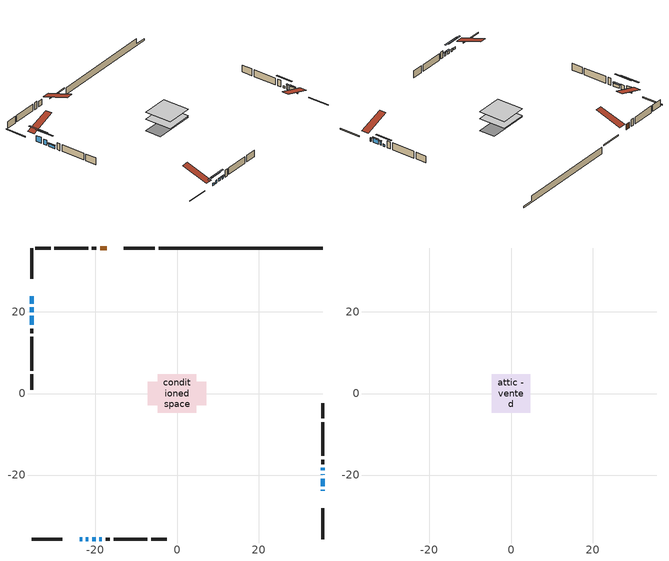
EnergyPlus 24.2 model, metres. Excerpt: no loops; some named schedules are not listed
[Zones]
conditioned space
 floor adiabatic (AdiabaticFloorConstruction): -4.72,-4.72 -4.72,4.72 4.72,4.72 4.72,-4.72 z1.22
 floor foundation (Slab1 construction): -7.22,-2.83 -7.22,2.83 7.22,2.83 7.22,-2.83 z-1.19
 wall outside (RimJoist1 construction): -5.46,35.7 -13.01,35.7 / -35.7,-35.7 -28.16,-35.7 / -35.7,35.7 -35.7,28.16 / 35.7,-35.7 35.7,-28.16 z1.22:1.52
 wall outside (AdiabaticWallConstruction 1): -17.29,35.7 -18.88,35.7 z1.22:3.25
 wall outside (AdiabaticWallConstruction): 35.7,-23.88 35.7,-23.67 z1.22:2.44; -23.88,-35.7 -23.26,-35.7 / 35.7,-18.85 35.7,-18.24 z1.22:1.98; -22.34,-35.7 -21.72,-35.7 z1.22:2.24; -35.7,23.87 -35.7,22.04 z1.22:3.33; -35.7,21.12 -35.7,19.97 z1.22:3; 35.7,-22.74 35.7,-20.91 z1.22:2.85; 35.7,-19.98 35.7,-19.78 z1.22:2.75; -20.8,-35.7 -19.98,-35.7 / -19.06,-35.7 -18.44,-35.7 z1.22:2.19; -35.7,19.05 -35.7,16.81 z1.22:2.29
 wall outside (Wall1 construction): -19.81,35.7 -20.88,35.7 / -17.52,-35.7 -16.45,-35.7 / -35.7,15.88 -35.7,14.81 / 35.7,-17.31 35.7,-16.24 z1.22:3.66
 wall outside (Wall2 construction): -21.81,35.7 -30.09,35.7 / -15.52,-35.7 -7.24,-35.7 / -35.7,13.88 -35.7,5.6 / 35.7,-15.31 35.7,-7.03 z1.22:3.66
 wall outside (Wall3 construction): -31.02,35.7 -34.77,35.7 / -6.31,-35.7 -2.56,-35.7 / -35.7,4.67 -35.7,0.92 / 35.7,-6.1 35.7,-2.35 z1.22:3.66
 wall foundation (FoundationWall1 construction): -4.53,35.7,-1.19 -4.53,35.7,1.22 31.68,35.7,1.22 31.68,35.7,-0.63 35.7,35.7,-0.63 35.7,35.7,-1.19
 window (WindowConstruction 5): 35.7,-23.87 35.7,-23.67 z1.22:2.44
 window (WindowConstruction 7): -23.87,-35.7 -23.26,-35.7 z1.22:1.98
 window (WindowConstruction 8): -22.34,-35.7 -21.73,-35.7 z1.22:2.23
 window (WindowConstruction 9): -35.7,23.87 -35.7,22.05 z1.22:3.33
 window (WindowConstruction 10): -35.7,21.12 -35.7,19.97 z1.22:3
 window (WindowConstruction): 35.7,-22.74 35.7,-20.91 z1.22:2.84
 window (WindowConstruction 1): 35.7,-19.98 35.7,-19.78 z1.22:2.74
 window (WindowConstruction 2): -20.8,-35.7 -19.98,-35.7 z1.22:2.19
 window (WindowConstruction 3): -19.05,-35.7 -18.44,-35.7 z1.22:2.19
 window (WindowConstruction 4): -35.7,19.04 -35.7,16.81 z1.22:2.29
 window (WindowConstruction 6): 35.7,-18.85 35.7,-18.24 z1.22:1.98
 door (Door): -17.29,35.7 -18.88,35.7 z1.22:3.25
 ceiling adiabatic (AdiabaticFloorConstruction): 4.72,-4.72 4.72,4.72 -4.72,4.72 -4.72,-4.72 z1.22
attic - vented
 floor to conditioned space (Floor1 construction Reversed): -4.72,-4.72 -4.72,4.72 4.72,4.72 4.72,-4.72 z3.66
 roof outside (Roof1 construction): -16.36,35.7,3.66 -16.36,26.5,6.72 -13.93,26.5,6.72 -13.93,35.7,3.66; -24.8,-35.7,3.66 -24.8,-26.5,6.72 -27.23,-26.5,6.72 -27.23,-35.7,3.66; -35.7,24.8,3.66 -26.5,24.8,6.72 -26.5,27.23,6.72 -35.7,27.23,3.66; 35.7,-24.8,3.66 26.5,-24.8,6.72 26.5,-27.23,6.72 35.7,-27.23,3.66
shading: -20.63,-35.7 -26.51,-35.7 -26.51,-36.11 -20.63,-36.11 z4.62; -19.09,-35.7 -24.98,-35.7 -24.98,-36.11 -19.09,-36.11 z4.87; -35.7,19.41 -35.7,26.51 -36.11,26.51 -36.11,19.41 z5.97; -35.7,17.33 -35.7,23.76 -36.11,23.76 -36.11,17.33 z5.64; 35.7,-20.71 35.7,-22.94 36.11,-22.94 36.11,-20.71 z3.05; 35.7,-19.58 35.7,-20.18 36.11,-20.18 36.11,-19.58 z2.95; -19.78,-35.7 -21,-35.7 -21,-36.11 -19.78,-36.11 z2.39; -18.24,-35.7 -19.26,-35.7 -19.26,-36.11 -18.24,-36.11 z2.39; -35.7,16.61 -35.7,19.25 -36.11,19.25 -36.11,16.61 z2.49; 35.7,-15.6 35.7,-21.49 36.11,-21.49 36.11,-15.6 z4.62
[Building]
Building 1: Terrain=Suburbs
[Site:Location]
Erieau AUT_ON: Latitude {deg}=42.25; Longitude {deg}=-81.9; Time Zone {hr}=-5; Elevation {m}=178; Keep Site Location Information=Yes
[Site:GroundTemperature:Shallow]
5.2292, 3.30147, 3.1471, 4.0619, 7.73432, 11.3896, 14.5586, 16.5661, 16.7366, 15.1039, 12.0157, 8.47254
[Site:WaterMainsTemperature]
Calculation Method=Schedule; Temperature Schedule=mains temperature schedule
[Material] Roughness=Rough; Thermal Absorptance=0.9
Name | Thickness {m} | Conductivity {W/m-K} | Density {kg/m3} | Specific Heat {J/kg-K} | Solar Absorptance | Visible Absorptance
asphalt or fiberglass shingles | 0.00635 | 0.162714 | 1121.4 | 1465.45 | 0.4 | 0.4
ceiling loosefill ins | 0.0846667 | 0.0480833 | 16.02 | 1046.75 | 0.7 | 0.7
ceiling stud and cavity | 0.1397 | 0.100047 | 65.682 | 1177.47 | 0.7 | 0.7
concrete 4.0 in. | 0.1016 | 1.803125 | 2242.8 | 837.4 | 0.7 | 0.7
concrete 8.0 in. | 0.2032 | 1.803125 | 2242.8 | 837.4 | 0.7 | 0.7
door material | 0.04445 | 0.053851 | 512.64 | 1214.23 | 0.7 | 0.7
exterior vertical ins | 0.0298143 | 0.029427 | 32.04 | 1214.23 | 0.7 | 0.7
floor covering | 0.0127 | 0.0433444 | 54.468 | 1339.84 | 0.6 | 0.6
floor rigid ins; wall rigid ins | 0.512978 | 0.029427 | 32.04 | 1214.23 | 0.7 | 0.7
floor stud and cavity | 0.1397 | 1.75129 | 37.0049 | 1207.88 | 0.7 | 0.7
furniture material conditioned space 1 | 0.1524 | 0.115458 | 640.8 | 1214.23 | 0.6 | 0.6
gypsum board | 0.0127 | 0.160291 | 801 | 837.4 | 0.6 | 0.6
gypsum board 1 | 0.0127 | 0.160291 | 801 | 837.4 | 0.7 | 0.7
osb sheathing 0.5 in. | 0.0127 | 0.115458 | 512.64 | 1214.23 | 0.7 | 0.7
osb sheathing 0.75 in. | 0.01905 | 0.115458 | 512.64 | 1214.23 | 0.7 | 0.7
osb sheathing 2.0 in. | 0.0508 | 0.115458 | 512.64 | 1214.23 | 0.7 | 0.7
rim joist rigid ins | 0.051816 | 0.029427 | 32.04 | 1214.23 | 0.7 | 0.7
rim joist stud and cavity | 0.0508 | 0.308293 | 125.044 | 1163.47 | 0.6 | 0.6
slab rigid ins | 0.00259235 | 0.029427 | 32.04 | 1214.23 | 0.7 | 0.7
wall stud and cavity | 0.1397 | 0.120028 | 139.0536 | 1170.24 | 0.7 | 0.7
wall stud and cavity 1 | 0.1397 | 0.0820459 | 139.0536 | 1170.24 | 0.7 | 0.7
wall stud and cavity 2 | 0.1397 | 0.0764279 | 139.0536 | 1170.24 | 0.7 | 0.7
wall stud and cavity 3 | 0.0889 | 0.380278 | 52.3479 | 1209.89 | 0.7 | 0.7
wall stud and cavity 4 | 0.0889 | 0.391764 | 83.0341 | 1211.67 | 0.7 | 0.7
wood siding | 0.0254 | 0.102417 | 544.68 | 1172.36 | 0.4 | 0.4
wood siding 1; wood siding 2; wood siding 3 | 0.0254 | 0.102417 | 544.68 | 1172.36 | 0.7 | 0.7
[WindowMaterial:SimpleGlazingSystem]
Name | U-Factor {W/m2-K} | Solar Heat Gain Coefficient
WindowMaterial | 2.92587 | 0.66
WindowMaterial 1 | 3.14959 | 0.45
WindowMaterial 2 | 2.95483 | 0.63
WindowMaterial 3 | 2.97584 | 0.61
WindowMaterial 4 | 2.93155 | 0.66
WindowMaterial 5 | 3.026374 | 0.54
WindowMaterial 6 | 2.98776 | 0.6
WindowMaterial 7 | 2.97414 | 0.61
WindowMaterial 8 | 2.972433 | 0.6
WindowMaterial 9 | 2.90827 | 0.68
[Construction]
AdiabaticFloorConstruction: floor stud and cavity, floor rigid ins, osb sheathing 0.75 in., floor covering
AdiabaticWallConstruction: wood siding 2, wall rigid ins, wall stud and cavity 3, gypsum board
AdiabaticWallConstruction 1: wood siding 3, wall rigid ins, wall stud and cavity 3, gypsum board
Door: door material
Floor1 construction Reversed: gypsum board, ceiling stud and cavity, ceiling loosefill ins
FoundationWall1 construction: concrete 8.0 in., gypsum board 1
furniture construction conditioned space 1: furniture material conditioned space 1
PartitionWallConstruction: gypsum board, wall stud and cavity 4, gypsum board
RimJoist1 construction: wood siding 1, rim joist rigid ins, osb sheathing 2.0 in., rim joist stud and cavity
Roof1 construction: asphalt or fiberglass shingles
Slab1 construction: slab rigid ins, concrete 4.0 in.
Wall1 construction: wood siding, osb sheathing 0.5 in., wall stud and cavity, gypsum board
Wall2 construction: wood siding, osb sheathing 0.5 in., wall stud and cavity 1, gypsum board
Wall3 construction: wood siding, osb sheathing 0.5 in., wall stud and cavity 2, gypsum board
WindowConstruction: WindowMaterial
WindowConstruction 1: WindowMaterial 1
WindowConstruction 10: WindowMaterial 9
WindowConstruction 2: WindowMaterial 2
WindowConstruction 3: WindowMaterial 3
WindowConstruction 4: WindowMaterial 4
WindowConstruction 5: WindowMaterial 5
WindowConstruction 6; WindowConstruction 7: WindowMaterial 6
WindowConstruction 8: WindowMaterial 7
WindowConstruction 9: WindowMaterial 8
[Zone] Multiplier=1; Part of Total Floor Area=Yes
Name | Volume {m3}
attic - vented | 44.3939
conditioned space | 433.5
[Space]
Name | Zone | Volume {m3}
attic - vented 1 | attic - vented | 44.3939
conditioned space 1 | conditioned space | 433.5
[ZoneInfiltration:EffectiveLeakageArea]
infil attic - vented 1: Zone or Space=attic - vented 1; Schedule=Always On Discrete; Effective Air Leakage Area {cm2}=4281.12; Stack Coefficient=0.000213217; Wind Coefficient=9.86576e-06
[ZoneMixing]
whole house fan mix: Zone or Space=attic - vented; Schedule=Always On Continuous; Design Flow Rate Calculation Method=Flow/Zone; Design Flow Rate {m3/s}=0; Source Zone or Space=conditioned space
[SurfaceProperty:ExposedFoundationPerimeter]
Slab1: Exposed Perimeter Calculation Method=TotalExposedPerimeter; Total Exposed Perimeter {m}=40.233
[InternalMass] Zone or ZoneList=conditioned space; Space or SpaceList=conditioned space 1
Name | Construction | Surface Area {m2}
furniture mass conditioned space 1 | furniture construction conditioned space 1 | 68.44
partition wall mass | PartitionWallConstruction | 171.1
[Lights]
interior lighting: Zone or ZoneList or Space or SpaceList=conditioned space 1; Schedule=interior lighting schedule; Design Level Calculation Method=LightingLevel; Lighting Level {W}=343.2; Return Air Fraction=0; Fraction Radiant=0.6; Fraction Visible=0.2; Fraction Replaceable=1
[People]
occupants: Zone or ZoneList or Space or SpaceList=conditioned space 1; Number of People Schedule=occupants schedule; Number of People Calculation Method=People; Number of People=3; Fraction Radiant=0.314171; Sensible Heat Fraction=0.56303; Activity Level Schedule=occupants activity schedule; Carbon Dioxide Generation Rate {m3/s-W}=0; Enable ASHRAE 55 Comfort Warnings=No; Mean Radiant Temperature Calculation Type=EnclosureAveraged
[ElectricEquipment] Zone or ZoneList or Space or SpaceList=conditioned space 1; Design Level Calculation Method=EquipmentLevel
Name | Schedule | Design Level {W} | Fraction Latent | Fraction Radiant | Fraction Lost
clothes dryer | clothes dryer schedule | 140.772 | 0.015 | 0.081 | 0.85
clothes washer | clothes washer schedule | 32.1985 | 0.03 | 0.162 | 0.7
cooking range | cooking range schedule | 215.147 | 0.08 | 0.432 | 0.2
dishwasher | dishwasher schedule | 66.8632 | 0.3 | 0.18 | 0.4
fridge | fridge schedule | 72.9452 | 0 | 0.6 | 0
mech vent house fan | mech vent house fan schedule | 0 | 0 | 0 | 1
mech vent house fan cfis | mech vent house fan cfis schedule | 0 | 0 | 0 | 0
misc plug loads | misc plug loads schedule | 494.7 | 0.045 | 0.513 | 0.1
whole house fan | Always On Discrete | 0 | 0 | 0 | 1
[OtherEquipment] Zone or ZoneList or Space or SpaceList=conditioned space 1; Design Level Calculation Method=EquipmentLevel
Name | Fuel Type | Schedule | Design Level {W} | Fraction Latent | Fraction Radiant | Fraction Lost
clothes dryer 1 | Electricity | clothes dryer schedule | 0 | 0.015 | 0.081 | 0.85
cooking range 1 | Electricity | cooking range schedule | 0 | 0.08 | 0.432 | 0.2
general water use latent | None | general water use schedule | 62.594 | 1 | 0 | 0
general water use sensible | None | general water use schedule | -61.6891 | 0 | 0.6 | 0
mech vent house fan latent load | None | Always On Discrete | 0 | 1 | 0 | 0
mech vent house fan sensible load | None | Always On Discrete | 0 | 0 | 0 | 0
water heater energy adjustment1 | NaturalGas | Always On Discrete | 0.01 | 0 | 0 | 1
[ZoneInfiltration:DesignFlowRate] Zone or ZoneList or Space or SpaceList=conditioned space 1; Schedule=Always On Discrete; Design Flow Rate Calculation Method=Flow/Zone; Design Flow Rate {m3/s}=0
infil flow; natural vent flow; whole house fan flow
[Foundation:Kiva]
Foundation Kiva 1: Initial Indoor Air Temperature {C}=18; Wall Height Above Grade {m}=1.21999; Wall Depth Below Slab {m}=0.2032; Custom Block Material Name 1=exterior vertical ins; Custom Block Depth 1 {m}=2.40999; Custom Block X Position 1 {m}=0.2159; Custom Block Z Position 1 {m}=0
[Foundation:Kiva:Settings]
Soil Conductivity {W/m-K}=0.849921; Soil Density {kg/m3}=1842.3; Soil Specific Heat {J/kg-K}=418.7; Ground Solar Absorptivity=0.9; Ground Thermal Absorptivity=0.9; Ground Surface Roughness {m}=0.03; Far-Field Width {m}=40; Deep-Ground Boundary Condition=ZeroFlux; Deep-Ground Depth {m}=40; Minimum Cell Dimension {m}=0.2; Maximum Cell Growth Coefficient=3; Simulation Timestep=Timestep
[Exterior:Lights]
exterior lighting: Schedule=exterior lighting schedule; Design Level {W}=75.6
[Schedule:Constant]
Name | Hourly Value
Always On Continuous; mech vent house fan schedule; mech vent house fan cfis schedule; Always On Discrete | 1
occupants activity schedule | 117.228
fridge schedule | 0
[Schedule:Day:Interval]
interior lighting schedule day: No, 01:00, 0.108182, 04:00, 0.0901515, 05:00, 0.0991667, 06:00, 0.162273, 07:00, 0.270455, 08:00, 0.342576, 10:00, 0.369621, 11:00, 0.351591, 12:00, 0.333561, 13:00, 0.324545, 14:00, 0.31553, 15:00, 0.333561, 16:00, 0.369621, 17:00, 0.450758, 18:00, 0.585985, 19:00, 0.775303, 20:00, 0.955606, 21:00, 0.991667, 22:00, 0.712197, 23:00, 0.360606, 24:00, 0.162273
interior lighting schedule default day: No, 24:00, 0
[Schedule:Week:Daily]
interior lighting schedule Week Rule - Jan1-Jan27: interior lighting schedule day, interior lighting schedule day, interior lighting schedule day, interior lighting schedule day, interior lighting schedule day, interior lighting schedule day, interior lighting schedule day, interior lighting schedule default day, interior lighting schedule default day, interior lighting schedule default day, interior lighting schedule default day, interior lighting schedule default day
interior lighting schedule Week Rule - Jan28-Feb3: interior lighting schedule day, interior lighting schedule day, interior lighting schedule day, interior lighting schedule day, interior lighting schedule day 1, interior lighting schedule day 1, interior lighting schedule day 1, interior lighting schedule default day, interior lighting schedule default day, interior lighting schedule default day, interior lighting schedule default day, interior lighting schedule default day
interior lighting schedule Week Rule - Feb4-Feb24: interior lighting schedule day 1, interior lighting schedule day 1, interior lighting schedule day 1, interior lighting schedule day 1, interior lighting schedule day 1, interior lighting schedule day 1, interior lighting schedule day 1, interior lighting schedule default day, interior lighting schedule default day, interior lighting schedule default day, interior lighting schedule default day, interior lighting schedule default day
interior lighting schedule Week Rule - Feb25-Mar3: interior lighting schedule day 1, interior lighting schedule day 1, interior lighting schedule day 1, interior lighting schedule day 1, interior lighting schedule day 2, interior lighting schedule day 2, interior lighting schedule day 2, interior lighting schedule default day, interior lighting schedule default day, interior lighting schedule default day, interior lighting schedule default day, interior lighting schedule default day
interior lighting schedule Week Rule - Mar4-Mar31: interior lighting schedule day 2, interior lighting schedule day 2, interior lighting schedule day 2, interior lighting schedule day 2, interior lighting schedule day 2, interior lighting schedule day 2, interior lighting schedule day 2, interior lighting schedule default day, interior lighting schedule default day, interior lighting schedule default day, interior lighting schedule default day, interior lighting schedule default day
interior lighting schedule Week Rule - Apr1-Apr28: interior lighting schedule day 3, interior lighting schedule day 3, interior lighting schedule day 3, interior lighting schedule day 3, interior lighting schedule day 3, interior lighting schedule day 3, interior lighting schedule day 3, interior lighting schedule default day, interior lighting schedule default day, interior lighting schedule default day, interior lighting schedule default day, interior lighting schedule default day
interior lighting schedule Week Rule - Apr29-May5: interior lighting schedule day 3, interior lighting schedule day 3, interior lighting schedule day 4, interior lighting schedule day 4, interior lighting schedule day 4, interior lighting schedule day 4, interior lighting schedule day 4, interior lighting schedule default day, interior lighting schedule default day, interior lighting schedule default day, interior lighting schedule default day, interior lighting schedule default day
interior lighting schedule Week Rule - May6-May26: interior lighting schedule day 4, interior lighting schedule day 4, interior lighting schedule day 4, interior lighting schedule day 4, interior lighting schedule day 4, interior lighting schedule day 4, interior lighting schedule day 4, interior lighting schedule default day, interior lighting schedule default day, interior lighting schedule default day, interior lighting schedule default day, interior lighting schedule default day
interior lighting schedule Week Rule - May27-Jun2: interior lighting schedule day 4, interior lighting schedule day 4, interior lighting schedule day 4, interior lighting schedule day 4, interior lighting schedule day 4, interior lighting schedule day 5, interior lighting schedule day 5, interior lighting schedule default day, interior lighting schedule default day, interior lighting schedule default day, interior lighting schedule default day, interior lighting schedule default day
interior lighting schedule Week Rule - Jun3-Jun30: interior lighting schedule day 5, interior lighting schedule day 5, interior lighting schedule day 5, interior lighting schedule day 5, interior lighting schedule day 5, interior lighting schedule day 5, interior lighting schedule day 5, interior lighting schedule default day, interior lighting schedule default day, interior lighting schedule default day, interior lighting schedule default day, interior lighting schedule default day
interior lighting schedule Week Rule - Jul1-Jul28: interior lighting schedule day 6, interior lighting schedule day 6, interior lighting schedule day 6, interior lighting schedule day 6, interior lighting schedule day 6, interior lighting schedule day 6, interior lighting schedule day 6, interior lighting schedule default day, interior lighting schedule default day, interior lighting schedule default day, interior lighting schedule default day, interior lighting schedule default day
interior lighting schedule Week Rule - Jul29-Aug4: interior lighting schedule day 6, interior lighting schedule day 6, interior lighting schedule day 6, interior lighting schedule day 7, interior lighting schedule day 7, interior lighting schedule day 7, interior lighting schedule day 7, interior lighting schedule default day, interior lighting schedule default day, interior lighting schedule default day, interior lighting schedule default day, interior lighting schedule default day
interior lighting schedule Week Rule - Aug5-Aug25: interior lighting schedule day 7, interior lighting schedule day 7, interior lighting schedule day 7, interior lighting schedule day 7, interior lighting schedule day 7, interior lighting schedule day 7, interior lighting schedule day 7, interior lighting schedule default day, interior lighting schedule default day, interior lighting schedule default day, interior lighting schedule default day, interior lighting schedule default day
interior lighting schedule Week Rule - Aug26-Sep1: interior lighting schedule day 7, interior lighting schedule day 7, interior lighting schedule day 7, interior lighting schedule day 7, interior lighting schedule day 7, interior lighting schedule day 7, interior lighting schedule day 8, interior lighting schedule default day, interior lighting schedule default day, interior lighting schedule default day, interior lighting schedule default day, interior lighting schedule default day
interior lighting schedule Week Rule - Sep2-Sep29: interior lighting schedule day 8, interior lighting schedule day 8, interior lighting schedule day 8, interior lighting schedule day 8, interior lighting schedule day 8, interior lighting schedule day 8, interior lighting schedule day 8, interior lighting schedule default day, interior lighting schedule default day, interior lighting schedule default day, interior lighting schedule default day, interior lighting schedule default day
interior lighting schedule Week Rule - Sep30-Oct6: interior lighting schedule day 8, interior lighting schedule day 9, interior lighting schedule day 9, interior lighting schedule day 9, interior lighting schedule day 9, interior lighting schedule day 9, interior lighting schedule day 9, interior lighting schedule default day, interior lighting schedule default day, interior lighting schedule default day, interior lighting schedule default day, interior lighting schedule default day
interior lighting schedule Week Rule - Oct7-Oct27: interior lighting schedule day 9, interior lighting schedule day 9, interior lighting schedule day 9, interior lighting schedule day 9, interior lighting schedule day 9, interior lighting schedule day 9, interior lighting schedule day 9, interior lighting schedule default day, interior lighting schedule default day, interior lighting schedule default day, interior lighting schedule default day, interior lighting schedule default day
interior lighting schedule Week Rule - Oct28-Nov3: interior lighting schedule day 9, interior lighting schedule day 9, interior lighting schedule day 9, interior lighting schedule day 9, interior lighting schedule day 10, interior lighting schedule day 10, interior lighting schedule day 10, interior lighting schedule default day, interior lighting schedule default day, interior lighting schedule default day, interior lighting schedule default day, interior lighting schedule default day
interior lighting schedule Week Rule - Nov4-Nov24: interior lighting schedule day 10, interior lighting schedule day 10, interior lighting schedule day 10, interior lighting schedule day 10, interior lighting schedule day 10, interior lighting schedule day 10, interior lighting schedule day 10, interior lighting schedule default day, interior lighting schedule default day, interior lighting schedule default day, interior lighting schedule default day, interior lighting schedule default day
interior lighting schedule Week Rule - Nov25-Dec1: interior lighting schedule day 10, interior lighting schedule day 10, interior lighting schedule day 10, interior lighting schedule day 10, interior lighting schedule day 10, interior lighting schedule day 10, interior lighting schedule day 11, interior lighting schedule default day, interior lighting schedule default day, interior lighting schedule default day, interior lighting schedule default day, interior lighting schedule default day
interior lighting schedule Week Rule - Dec2-Dec31: interior lighting schedule day 11, interior lighting schedule day 11, interior lighting schedule day 11, interior lighting schedule day 11, interior lighting schedule day 11, interior lighting schedule day 11, interior lighting schedule day 11, interior lighting schedule default day, interior lighting schedule default day, interior lighting schedule default day, interior lighting schedule default day, interior lighting schedule default day
occupants schedule Week Rule - Jan1-Dec31: occupants schedule day, occupants schedule day, occupants schedule day, occupants schedule day, occupants schedule day, occupants schedule day, occupants schedule day, occupants schedule default day, occupants schedule default day, occupants schedule default day, occupants schedule default day, occupants schedule default day
clothes dryer schedule Week Rule - Jan1-Dec31: clothes dryer schedule day, clothes dryer schedule day, clothes dryer schedule day, clothes dryer schedule day, clothes dryer schedule day, clothes dryer schedule day, clothes dryer schedule day, clothes dryer schedule default day, clothes dryer schedule default day, clothes dryer schedule default day, clothes dryer schedule default day, clothes dryer schedule default day
clothes washer schedule Week Rule - Jan1-Dec31: clothes washer schedule day, clothes washer schedule day, clothes washer schedule day, clothes washer schedule day, clothes washer schedule day, clothes washer schedule day, clothes washer schedule day, clothes washer schedule default day, clothes washer schedule default day, clothes washer schedule default day, clothes washer schedule default day, clothes washer schedule default day
cooking range schedule Week Rule - Jan1-Dec31: cooking range schedule day, cooking range schedule day, cooking range schedule day, cooking range schedule day, cooking range schedule day, cooking range schedule day, cooking range schedule day, cooking range schedule default day, cooking range schedule default day, cooking range schedule default day, cooking range schedule default day, cooking range schedule default day
dishwasher schedule Week Rule - Jan1-Dec31: dishwasher schedule day, dishwasher schedule day, dishwasher schedule day, dishwasher schedule day, dishwasher schedule day, dishwasher schedule day, dishwasher schedule day, dishwasher schedule default day, dishwasher schedule default day, dishwasher schedule default day, dishwasher schedule default day, dishwasher schedule default day
misc plug loads schedule Week Rule - Jan1-Dec31: misc plug loads schedule day, misc plug loads schedule day, misc plug loads schedule day, misc plug loads schedule day, misc plug loads schedule day, misc plug loads schedule day, misc plug loads schedule day, misc plug loads schedule default day, misc plug loads schedule default day, misc plug loads schedule default day, misc plug loads schedule default day, misc plug loads schedule default day
general water use schedule Week Rule - Jan1-Dec31: general water use schedule day, general water use schedule day, general water use schedule day, general water use schedule day, general water use schedule day, general water use schedule day, general water use schedule day, general water use schedule default day, general water use schedule default day, general water use schedule default day, general water use schedule default day, general water use schedule default day
exterior lighting schedule Week Rule - Jan1-Jan27: exterior lighting schedule day, exterior lighting schedule day, exterior lighting schedule day, exterior lighting schedule day, exterior lighting schedule day, exterior lighting schedule day, exterior lighting schedule day, exterior lighting schedule default day, exterior lighting schedule default day, exterior lighting schedule default day, exterior lighting schedule default day, exterior lighting schedule default day
exterior lighting schedule Week Rule - Jan28-Feb3: exterior lighting schedule day, exterior lighting schedule day, exterior lighting schedule day, exterior lighting schedule day, exterior lighting schedule day 1, exterior lighting schedule day 1, exterior lighting schedule day 1, exterior lighting schedule default day, exterior lighting schedule default day, exterior lighting schedule default day, exterior lighting schedule default day, exterior lighting schedule default day
exterior lighting schedule Week Rule - Feb4-Feb24: exterior lighting schedule day 1, exterior lighting schedule day 1, exterior lighting schedule day 1, exterior lighting schedule day 1, exterior lighting schedule day 1, exterior lighting schedule day 1, exterior lighting schedule day 1, exterior lighting schedule default day, exterior lighting schedule default day, exterior lighting schedule default day, exterior lighting schedule default day, exterior lighting schedule default day
exterior lighting schedule Week Rule - Feb25-Mar3: exterior lighting schedule day 1, exterior lighting schedule day 1, exterior lighting schedule day 1, exterior lighting schedule day 1, exterior lighting schedule day 2, exterior lighting schedule day 2, exterior lighting schedule day 2, exterior lighting schedule default day, exterior lighting schedule default day, exterior lighting schedule default day, exterior lighting schedule default day, exterior lighting schedule default day
exterior lighting schedule Week Rule - Mar4-Mar31: exterior lighting schedule day 2, exterior lighting schedule day 2, exterior lighting schedule day 2, exterior lighting schedule day 2, exterior lighting schedule day 2, exterior lighting schedule day 2, exterior lighting schedule day 2, exterior lighting schedule default day, exterior lighting schedule default day, exterior lighting schedule default day, exterior lighting schedule default day, exterior lighting schedule default day
exterior lighting schedule Week Rule - Apr1-Apr28: exterior lighting schedule day 3, exterior lighting schedule day 3, exterior lighting schedule day 3, exterior lighting schedule day 3, exterior lighting schedule day 3, exterior lighting schedule day 3, exterior lighting schedule day 3, exterior lighting schedule default day, exterior lighting schedule default day, exterior lighting schedule default day, exterior lighting schedule default day, exterior lighting schedule default day
exterior lighting schedule Week Rule - Apr29-May5: exterior lighting schedule day 3, exterior lighting schedule day 3, exterior lighting schedule day 4, exterior lighting schedule day 4, exterior lighting schedule day 4, exterior lighting schedule day 4, exterior lighting schedule day 4, exterior lighting schedule default day, exterior lighting schedule default day, exterior lighting schedule default day, exterior lighting schedule default day, exterior lighting schedule default day
exterior lighting schedule Week Rule - May6-May26: exterior lighting schedule day 4, exterior lighting schedule day 4, exterior lighting schedule day 4, exterior lighting schedule day 4, exterior lighting schedule day 4, exterior lighting schedule day 4, exterior lighting schedule day 4, exterior lighting schedule default day, exterior lighting schedule default day, exterior lighting schedule default day, exterior lighting schedule default day, exterior lighting schedule default day
exterior lighting schedule Week Rule - May27-Jun2: exterior lighting schedule day 4, exterior lighting schedule day 4, exterior lighting schedule day 4, exterior lighting schedule day 4, exterior lighting schedule day 4, exterior lighting schedule day 5, exterior lighting schedule day 5, exterior lighting schedule default day, exterior lighting schedule default day, exterior lighting schedule default day, exterior lighting schedule default day, exterior lighting schedule default day
exterior lighting schedule Week Rule - Jun3-Jun30: exterior lighting schedule day 5, exterior lighting schedule day 5, exterior lighting schedule day 5, exterior lighting schedule day 5, exterior lighting schedule day 5, exterior lighting schedule day 5, exterior lighting schedule day 5, exterior lighting schedule default day, exterior lighting schedule default day, exterior lighting schedule default day, exterior lighting schedule default day, exterior lighting schedule default day
exterior lighting schedule Week Rule - Jul1-Jul28: exterior lighting schedule day 6, exterior lighting schedule day 6, exterior lighting schedule day 6, exterior lighting schedule day 6, exterior lighting schedule day 6, exterior lighting schedule day 6, exterior lighting schedule day 6, exterior lighting schedule default day, exterior lighting schedule default day, exterior lighting schedule default day, exterior lighting schedule default day, exterior lighting schedule default day
exterior lighting schedule Week Rule - Jul29-Aug4: exterior lighting schedule day 6, exterior lighting schedule day 6, exterior lighting schedule day 6, exterior lighting schedule day 7, exterior lighting schedule day 7, exterior lighting schedule day 7, exterior lighting schedule day 7, exterior lighting schedule default day, exterior lighting schedule default day, exterior lighting schedule default day, exterior lighting schedule default day, exterior lighting schedule default day
exterior lighting schedule Week Rule - Aug5-Aug25: exterior lighting schedule day 7, exterior lighting schedule day 7, exterior lighting schedule day 7, exterior lighting schedule day 7, exterior lighting schedule day 7, exterior lighting schedule day 7, exterior lighting schedule day 7, exterior lighting schedule default day, exterior lighting schedule default day, exterior lighting schedule default day, exterior lighting schedule default day, exterior lighting schedule default day
exterior lighting schedule Week Rule - Aug26-Sep1: exterior lighting schedule day 7, exterior lighting schedule day 7, exterior lighting schedule day 7, exterior lighting schedule day 7, exterior lighting schedule day 7, exterior lighting schedule day 7, exterior lighting schedule day 8, exterior lighting schedule default day, exterior lighting schedule default day, exterior lighting schedule default day, exterior lighting schedule default day, exterior lighting schedule default day
exterior lighting schedule Week Rule - Sep2-Sep29: exterior lighting schedule day 8, exterior lighting schedule day 8, exterior lighting schedule day 8, exterior lighting schedule day 8, exterior lighting schedule day 8, exterior lighting schedule day 8, exterior lighting schedule day 8, exterior lighting schedule default day, exterior lighting schedule default day, exterior lighting schedule default day, exterior lighting schedule default day, exterior lighting schedule default day
exterior lighting schedule Week Rule - Sep30-Oct6: exterior lighting schedule day 8, exterior lighting schedule day 9, exterior lighting schedule day 9, exterior lighting schedule day 9, exterior lighting schedule day 9, exterior lighting schedule day 9, exterior lighting schedule day 9, exterior lighting schedule default day, exterior lighting schedule default day, exterior lighting schedule default day, exterior lighting schedule default day, exterior lighting schedule default day
exterior lighting schedule Week Rule - Oct7-Oct27: exterior lighting schedule day 9, exterior lighting schedule day 9, exterior lighting schedule day 9, exterior lighting schedule day 9, exterior lighting schedule day 9, exterior lighting schedule day 9, exterior lighting schedule day 9, exterior lighting schedule default day, exterior lighting schedule default day, exterior lighting schedule default day, exterior lighting schedule default day, exterior lighting schedule default day
exterior lighting schedule Week Rule - Oct28-Nov3: exterior lighting schedule day 9, exterior lighting schedule day 9, exterior lighting schedule day 9, exterior lighting schedule day 9, exterior lighting schedule day 10, exterior lighting schedule day 10, exterior lighting schedule day 10, exterior lighting schedule default day, exterior lighting schedule default day, exterior lighting schedule default day, exterior lighting schedule default day, exterior lighting schedule default day
exterior lighting schedule Week Rule - Nov4-Nov24: exterior lighting schedule day 10, exterior lighting schedule day 10, exterior lighting schedule day 10, exterior lighting schedule day 10, exterior lighting schedule day 10, exterior lighting schedule day 10, exterior lighting schedule day 10, exterior lighting schedule default day, exterior lighting schedule default day, exterior lighting schedule default day, exterior lighting schedule default day, exterior lighting schedule default day
exterior lighting schedule Week Rule - Nov25-Dec1: exterior lighting schedule day 10, exterior lighting schedule day 10, exterior lighting schedule day 10, exterior lighting schedule day 10, exterior lighting schedule day 10, exterior lighting schedule day 10, exterior lighting schedule day 11, exterior lighting schedule default day, exterior lighting schedule default day, exterior lighting schedule default day, exterior lighting schedule default day, exterior lighting schedule default day
exterior lighting schedule Week Rule - Dec2-Dec31: exterior lighting schedule day 11, exterior lighting schedule day 11, exterior lighting schedule day 11, exterior lighting schedule day 11, exterior lighting schedule day 11, exterior lighting schedule day 11, exterior lighting schedule day 11, exterior lighting schedule default day, exterior lighting schedule default day, exterior lighting schedule default day, exterior lighting schedule default day, exterior lighting schedule default day
[Schedule:Year]
interior lighting schedule: interior lighting schedule Week Rule - Jan1-Jan27, 1, 1, 1, 27, interior lighting schedule Week Rule - Jan28-Feb3, 1, 28, 2, 3, interior lighting schedule Week Rule - Feb4-Feb24, 2, 4, 2, 24, interior lighting schedule Week Rule - Feb25-Mar3, 2, 25, 3, 3, interior lighting schedule Week Rule - Mar4-Mar31, 3, 4, 3, 31, interior lighting schedule Week Rule - Apr1-Apr28, 4, 1, 4, 28, interior lighting schedule Week Rule - Apr29-May5, 4, 29, 5, 5, interior lighting schedule Week Rule - May6-May26, 5, 6, 5, 26, interior lighting schedule Week Rule - May27-Jun2, 5, 27, 6, 2, interior lighting schedule Week Rule - Jun3-Jun30, 6, 3, 6, 30, interior lighting schedule Week Rule - Jul1-Jul28, 7, 1, 7, 28, interior lighting schedule Week Rule - Jul29-Aug4, 7, 29, 8, 4, interior lighting schedule Week Rule - Aug5-Aug25, 8, 5, 8, 25, interior lighting schedule Week Rule - Aug26-Sep1, 8, 26, 9, 1, interior lighting schedule Week Rule - Sep2-Sep29, 9, 2, 9, 29, interior lighting schedule Week Rule - Sep30-Oct6, 9, 30, 10, 6, interior lighting schedule Week Rule - Oct7-Oct27, 10, 7, 10, 27, interior lighting schedule Week Rule - Oct28-Nov3, 10, 28, 11, 3, interior lighting schedule Week Rule - Nov4-Nov24, 11, 4, 11, 24, interior lighting schedule Week Rule - Nov25-Dec1, 11, 25, 12, 1, interior lighting schedule Week Rule - Dec2-Dec31, 12, 2, 12, 31
occupants schedule: occupants schedule Week Rule - Jan1-Dec31, 1, 1, 12, 31
clothes dryer schedule: clothes dryer schedule Week Rule - Jan1-Dec31, 1, 1, 12, 31
clothes washer schedule: clothes washer schedule Week Rule - Jan1-Dec31, 1, 1, 12, 31
cooking range schedule: cooking range schedule Week Rule - Jan1-Dec31, 1, 1, 12, 31
dishwasher schedule: dishwasher schedule Week Rule - Jan1-Dec31, 1, 1, 12, 31
misc plug loads schedule: misc plug loads schedule Week Rule - Jan1-Dec31, 1, 1, 12, 31
general water use schedule: general water use schedule Week Rule - Jan1-Dec31, 1, 1, 12, 31
exterior lighting schedule: exterior lighting schedule Week Rule - Jan1-Jan27, 1, 1, 1, 27, exterior lighting schedule Week Rule - Jan28-Feb3, 1, 28, 2, 3, exterior lighting schedule Week Rule - Feb4-Feb24, 2, 4, 2, 24, exterior lighting schedule Week Rule - Feb25-Mar3, 2, 25, 3, 3, exterior lighting schedule Week Rule - Mar4-Mar31, 3, 4, 3, 31, exterior lighting schedule Week Rule - Apr1-Apr28, 4, 1, 4, 28, exterior lighting schedule Week Rule - Apr29-May5, 4, 29, 5, 5, exterior lighting schedule Week Rule - May6-May26, 5, 6, 5, 26, exterior lighting schedule Week Rule - May27-Jun2, 5, 27, 6, 2, exterior lighting schedule Week Rule - Jun3-Jun30, 6, 3, 6, 30, exterior lighting schedule Week Rule - Jul1-Jul28, 7, 1, 7, 28, exterior lighting schedule Week Rule - Jul29-Aug4, 7, 29, 8, 4, exterior lighting schedule Week Rule - Aug5-Aug25, 8, 5, 8, 25, exterior lighting schedule Week Rule - Aug26-Sep1, 8, 26, 9, 1, exterior lighting schedule Week Rule - Sep2-Sep29, 9, 2, 9, 29, exterior lighting schedule Week Rule - Sep30-Oct6, 9, 30, 10, 6, exterior lighting schedule Week Rule - Oct7-Oct27, 10, 7, 10, 27, exterior lighting schedule Week Rule - Oct28-Nov3, 10, 28, 11, 3, exterior lighting schedule Week Rule - Nov4-Nov24, 11, 4, 11, 24, exterior lighting schedule Week Rule - Nov25-Dec1, 11, 25, 12, 1, exterior lighting schedule Week Rule - Dec2-Dec31, 12, 2, 12, 31
[Schedule:Compact]
mains temperature schedule: Through: 01/01, For: AllDays, Until: 24:00, 8.89333, Through: 01/02, For: AllDays, Until: 24:00, 8.82722, Through: 01/03, For: AllDays, Until: 24:00, 8.76167, Through: 01/04, For: AllDays, Until: 24:00, 8.69778, Through: 01/05, For: AllDays, Until: 24:00, 8.635, Through: 01/06, For: AllDays, Until: 24:00, 8.57333, Through: 01/07, For: AllDays, Until: 24:00, 8.51333, Through: 01/08, For: AllDays, Until: 24:00, 8.455, Through: 01/09, For: AllDays, Until: 24:00, 8.39778, Through: 01/10, For: AllDays, Until: 24:00, 8.34167, Through: 01/11, For: AllDays, Until: 24:00, 8.28722, Through: 01/12, For: AllDays, Until: 24:00, 8.23444, Through: 01/13, For: AllDays, Until: 24:00, 8.18278, Through: 01/14, For: AllDays, Until: 24:00, 8.13222, Through: 01/15, For: AllDays, Until: 24:00, 8.08389, Through: 01/16, For: AllDays, Until: 24:00, 8.03667, Through: 01/17, For: AllDays, Until: 24:00, 7.99111, Through: 01/18, For: AllDays, Until: 24:00, 7.94667, Through: 01/19, For: AllDays, Until: 24:00, 7.90389, Through: 01/20, For: AllDays, Until: 24:00, 7.86278, Through: 01/21, For: AllDays, Until: 24:00, 7.82333, Through: 01/22, For: AllDays, Until: 24:00, 7.78556, Through: 01/23, For: AllDays, Until: 24:00, 7.74889, Through: 01/24, For: AllDays, Until: 24:00, 7.71444, Through: 01/25, For: AllDays, Until: 24:00, 7.68111, Through: 01/26, For: AllDays, Until: 24:00, 7.64944, Through: 01/27, For: AllDays, Until: 24:00, 7.61944, Through: 01/28, For: AllDays, Until: 24:00, 7.59111, Through: 01/29, For: AllDays, Until: 24:00, 7.56444, Through: 01/30, For: AllDays, Until: 24:00, 7.53944, Through: 01/31, For: AllDays, Until: 24:00, 7.51611, Through: 02/01, For: AllDays, Until: 24:00, 7.49444, Through: 02/02, For: AllDays, Until: 24:00, 7.47389, Through: 02/03, For: AllDays, Until: 24:00, 7.45556, Through: 02/04, For: AllDays, Until: 24:00, 7.43889, Through: 02/05, For: AllDays, Until: 24:00, 7.42389, Through: 02/06, For: AllDays, Until: 24:00, 7.41056, Through: 02/07, For: AllDays, Until: 24:00, 7.39889, Through: 02/08, For: AllDays, Until: 24:00, 7.38833, Through: 02/09, For: AllDays, Until: 24:00, 7.38, Through: 02/10, For: AllDays, Until: 24:00, 7.37389, Through: 02/11, For: AllDays, Until: 24:00, 7.36889, Through: 02/12, For: AllDays, Until: 24:00, 7.36556, Through: 02/13, For: AllDays, Until: 24:00, 7.36389, Through: 02/14, For: AllDays, Until: 24:00, 7.36389, Through: 02/15, For: AllDays, Until: 24:00, 7.36611, Through: 02/16, For: AllDays, Until: 24:00, 7.36944, Through: 02/17, For: AllDays, Until: 24:00, 7.375, Through: 02/18, For: AllDays, Until: 24:00, 7.38167, Through: 02/19, For: AllDays, Until: 24:00, 7.39056, Through: 02/20, For: AllDays, Until: 24:00, 7.40056, Through: 02/21, For: AllDays, Until: 24:00, 7.41278, Through: 02/22, For: AllDays, Until: 24:00, 7.42667, Through: 02/23, For: AllDays, Until: 24:00, 7.44222, Through: 02/24, For: AllDays, Until: 24:00, 7.45889, Through: 02/25, For: AllDays, Until: 24:00, 7.47778, Through: 02/26, For: AllDays, Until: 24:00, 7.49833, Through: 02/27, For: AllDays, Until: 24:00, 7.52056, Through: 02/28, For: AllDays, Until: 24:00, 7.54444, Through: 03/01, For: AllDays, Until: 24:00, 7.56944, Through: 03/02, For: AllDays, Until: 24:00, 7.59667, Through: 03/03, For: AllDays, Until: 24:00, 7.62556, Through: 03/04, For: AllDays, Until: 24:00, 7.65556, Through: 03/05, For: AllDays, Until: 24:00, 7.68778, Through: 03/06, For: AllDays, Until: 24:00, 7.72111, Through: 03/07, For: AllDays, Until: 24:00, 7.75611, Through: 03/08, For: AllDays, Until: 24:00, 7.79278, Through: 03/09, For: AllDays, Until: 24:00, 7.83111, Through: 03/10, For: AllDays, Until: 24:00, 7.87111, Through: 03/11, For: AllDays, Until: 24:00, 7.91222, Through: 03/12, For: AllDays, Until: 24:00, 7.95556, Through: 03/13, For: AllDays, Until: 24:00, 8, Through: 03/14, For: AllDays, Until: 24:00, 8.04556, Through: 03/15, For: AllDays, Until: 24:00, 8.09333, Through: 03/16, For: AllDays, Until: 24:00, 8.14222, Through: 03/17, For: AllDays, Until: 24:00, 8.19278, Through: 03/18, For: AllDays, Until: 24:00, 8.24444, Through: 03/19, For: AllDays, Until: 24:00, 8.29778, Through: 03/20, For: AllDays, Until: 24:00, 8.35278, Through: 03/21, For: AllDays, Until: 24:00, 8.40889, Through: 03/22, For: AllDays, Until: 24:00, 8.46611, Through: 03/23, For: AllDays, Until: 24:00, 8.52556, Through: 03/24, For: AllDays, Until: 24:00, 8.58556, Through: 03/25, For: AllDays, Until: 24:00, 8.64722, Through: 03/26, For: AllDays, Until: 24:00, 8.71, Through: 03/27, For: AllDays, Until: 24:00, 8.77444, Through: 03/28, For: AllDays, Until: 24:00, 8.84, Through: 03/29, For: AllDays, Until: 24:00, 8.90667, Through: 03/30, For: AllDays, Until: 24:00, 8.975, Through: 03/31, For: AllDays, Until: 24:00, 9.04389, Through: 04/01, For: AllDays, Until: 24:00, 9.11444, Through: 04/02, For: AllDays, Until: 24:00, 9.18611, Through: 04/03, For: AllDays, Until: 24:00, 9.25889, Through: 04/04, For: AllDays, Until: 24:00, 9.33278, Through: 04/05, For: AllDays, Until: 24:00, 9.40833, Through: 04/06, For: AllDays, Until: 24:00, 9.48444, Through: 04/07, For: AllDays, Until: 24:00, 9.56167, Through: 04/08, For: AllDays, Until: 24:00, 9.64, Through: 04/09, For: AllDays, Until: 24:00, 9.71889, Through: 04/10, For: AllDays, Until: 24:00, 9.79944, Through: 04/11, For: AllDays, Until: 24:00, 9.88056, Through: 04/12, For: AllDays, Until: 24:00, 9.96333, Through: 04/13, For: AllDays, Until: 24:00, 10.0461, Through: 04/14, For: AllDays, Until: 24:00, 10.1306, Through: 04/15, For: AllDays, Until: 24:00, 10.2156, Through: 04/16, For: AllDays, Until: 24:00, 10.3011, Through: 04/17, For: AllDays, Until: 24:00, 10.3878, Through: 04/18, For: AllDays, Until: 24:00, 10.4756, Through: 04/19, For: AllDays, Until: 24:00, 10.5639, Through: 04/20, For: AllDays, Until: 24:00, 10.6528, Through: 04/21, For: AllDays, Until: 24:00, 10.7422, Through: 04/22, For: AllDays, Until: 24:00, 10.8328, Through: 04/23, For: AllDays, Until: 24:00, 10.9239, Through: 04/24, For: AllDays, Until: 24:00, 11.0156, Through: 04/25, For: AllDays, Until: 24:00, 11.1083, Through: 04/26, For: AllDays, Until: 24:00, 11.2011, Through: 04/27, For: AllDays, Until: 24:00, 11.295, Through: 04/28, For: AllDays, Until: 24:00, 11.3889, Through: 04/29, For: AllDays, Until: 24:00, 11.4833, Through: 04/30, For: AllDays, Until: 24:00, 11.5783, Through: 05/01, For: AllDays, Until: 24:00, 11.6739, Through: 05/02, For: AllDays, Until: 24:00, 11.77, Through: 05/03, For: AllDays, Until: 24:00, 11.8661, Through: 05/04, For: AllDays, Until: 24:00, 11.9633, Through: 05/05, For: AllDays, Until: 24:00, 12.06, Through: 05/06, For: AllDays, Until: 24:00, 12.1578, Through: 05/07, For: AllDays, Until: 24:00, 12.255, Through: 05/08, For: AllDays, Until: 24:00, 12.3533, Through: 05/09, For: AllDays, Until: 24:00, 12.4511, Through: 05/10, For: AllDays, Until: 24:00, 12.5494, Through: 05/11, For: AllDays, Until: 24:00, 12.6483, Through: 05/12, For: AllDays, Until: 24:00, 12.7467, Through: 05/13, For: AllDays, Until: 24:00, 12.8456, Through: 05/14, For: AllDays, Until: 24:00, 12.9444, Through: 05/15, For: AllDays, Until: 24:00, 13.0433, Through: 05/16, For: AllDays, Until: 24:00, 13.1422, Through: 05/17, For: AllDays, Until: 24:00, 13.2411, Through: 05/18, For: AllDays, Until: 24:00, 13.34, Through: 05/19, For: AllDays, Until: 24:00, 13.4383, Through: 05/20, For: AllDays, Until: 24:00, 13.5372, Through: 05/21, For: AllDays, Until: 24:00, 13.6356, Through: 05/22, For: AllDays, Until: 24:00, 13.7339, Through: 05/23, For: AllDays, Until: 24:00, 13.8322, Through: 05/24, For: AllDays, Until: 24:00, 13.9306, Through: 05/25, For: AllDays, Until: 24:00, 14.0283, Through: 05/26, For: AllDays, Until: 24:00, 14.1256, Through: 05/27, For: AllDays, Until: 24:00, 14.2228, Through: 05/28, For: AllDays, Until: 24:00, 14.3194, Through: 05/29, For: AllDays, Until: 24:00, 14.4161, Through: 05/30, For: AllDays, Until: 24:00, 14.5122, Through: 05/31, For: AllDays, Until: 24:00, 14.6078, Through: 06/01, For: AllDays, Until: 24:00, 14.7033, Through: 06/02, For: AllDays, Until: 24:00, 14.7978, Through: 06/03, For: AllDays, Until: 24:00, 14.8922, Through: 06/04, For: AllDays, Until: 24:00, 14.9861, Through: 06/05, For: AllDays, Until: 24:00, 15.0789, Through: 06/06, For: AllDays, Until: 24:00, 15.1717, Through: 06/07, For: AllDays, Until: 24:00, 15.2639, Through: 06/08, For: AllDays, Until: 24:00, 15.355, Through: 06/09, For: AllDays, Until: 24:00, 15.4456, Through: 06/10, For: AllDays, Until: 24:00, 15.5356, Through: 06/11, For: AllDays, Until: 24:00, 15.625, Through: 06/12, For: AllDays, Until: 24:00, 15.7139, Through: 06/13, For: AllDays, Until: 24:00, 15.8017, Through: 06/14, For: AllDays, Until: 24:00, 15.8883, Through: 06/15, For: AllDays, Until: 24:00, 15.9744, Through: 06/16, For: AllDays, Until: 24:00, 16.06, Through: 06/17, For: AllDays, Until: 24:00, 16.1444, Through: 06/18, For: AllDays, Until: 24:00, 16.2278, Through: 06/19, For: AllDays, Until: 24:00, 16.3106, Through: 06/20, For: AllDays, Until: 24:00, 16.3922, Through: 06/21, For: AllDays, Until: 24:00, 16.4728, Through: 06/22, For: AllDays, Until: 24:00, 16.5522, Through: 06/23, For: AllDays, Until: 24:00, 16.6311, Through: 06/24, For: AllDays, Until: 24:00, 16.7089, Through: 06/25, For: AllDays, Until: 24:00, 16.7856, Through: 06/26, For: AllDays, Until: 24:00, 16.8606, Through: 06/27, For: AllDays, Until: 24:00, 16.935, Through: 06/28, For: AllDays, Until: 24:00, 17.0083, Through: 06/29, For: AllDays, Until: 24:00, 17.0806, Through: 06/30, For: AllDays, Until: 24:00, 17.1511, Through: 07/01, For: AllDays, Until: 24:00, 17.2211, Through: 07/02, For: AllDays, Until: 24:00, 17.2894, Through: 07/03, For: AllDays, Until: 24:00, 17.3567, Through: 07/04, For: AllDays, Until: 24:00, 17.4228, Through: 07/05, For: AllDays, Until: 24:00, 17.4878, Through: 07/06, For: AllDays, Until: 24:00, 17.5511, Through: 07/07, For: AllDays, Until: 24:00, 17.6133, Through: 07/08, For: AllDays, Until: 24:00, 17.6739, Through: 07/09, For: AllDays, Until: 24:00, 17.7333, Through: 07/10, For: AllDays, Until: 24:00, 17.7911, Through: 07/11, For: AllDays, Until: 24:00, 17.8478, Through: 07/12, For: AllDays, Until: 24:00, 17.9033, Through: 07/13, For: AllDays, Until: 24:00, 17.9572, Through: 07/14, For: AllDays, Until: 24:00, 18.0094, Through: 07/15, For: AllDays, Until: 24:00, 18.0606, Through: 07/16, For: AllDays, Until: 24:00, 18.11, Through: 07/17, For: AllDays, Until: 24:00, 18.1578, Through: 07/18, For: AllDays, Until: 24:00, 18.2044, Through: 07/19, For: AllDays, Until: 24:00, 18.2494, Through: 07/20, For: AllDays, Until: 24:00, 18.2928, Through: 07/21, For: AllDays, Until: 24:00, 18.335, Through: 07/22, For: AllDays, Until: 24:00, 18.3756, Through: 07/23, For: AllDays, Until: 24:00, 18.4139, Through: 07/24, For: AllDays, Until: 24:00, 18.4517, Through: 07/25, For: AllDays, Until: 24:00, 18.4872, Through: 07/26, For: AllDays, Until: 24:00, 18.5211, Through: 07/27, For: AllDays, Until: 24:00, 18.5539, Through: 07/28, For: AllDays, Until: 24:00, 18.5844, Through: 07/29, For: AllDays, Until: 24:00, 18.6139, Through: 07/30, For: AllDays, Until: 24:00, 18.6417, Through: 07/31, For: AllDays, Until: 24:00, 18.6678, Through: 08/01, For: AllDays, Until: 24:00, 18.6917, Through: 08/02, For: AllDays, Until: 24:00, 18.7144, Through: 08/03, For: AllDays, Until: 24:00, 18.7356, Through: 08/04, For: AllDays, Until: 24:00, 18.755, Through: 08/05, For: AllDays, Until: 24:00, 18.7728, Through: 08/06, For: AllDays, Until: 24:00, 18.7889, Through: 08/07, For: AllDays, Until: 24:00, 18.8028, Through: 08/08, For: AllDays, Until: 24:00, 18.8156, Through: 08/09, For: AllDays, Until: 24:00, 18.8267, Through: 08/10, For: AllDays, Until: 24:00, 18.8361, Through: 08/11, For: AllDays, Until: 24:00, 18.8433, Through: 08/12, For: AllDays, Until: 24:00, 18.8494, Through: 08/13, For: AllDays, Until: 24:00, 18.8533, Through: 08/14, For: AllDays, Until: 24:00, 18.8561, Through: 08/15, For: AllDays, Until: 24:00, 18.8567, Through: 08/16, For: AllDays, Until: 24:00, 18.8561, Through: 08/17, For: AllDays, Until: 24:00, 18.8533, Through: 08/18, For: AllDays, Until: 24:00, 18.8489, Through: 08/19, For: AllDays, Until: 24:00, 18.8428, Through: 08/20, For: AllDays, Until: 24:00, 18.835, Through: 08/21, For: AllDays, Until: 24:00, 18.8256, Through: 08/22, For: AllDays, Until: 24:00, 18.8144, Through: 08/23, For: AllDays, Until: 24:00, 18.8017, Through: 08/24, For: AllDays, Until: 24:00, 18.7872, Through: 08/25, For: AllDays, Until: 24:00, 18.7711, Through: 08/26, For: AllDays, Until: 24:00, 18.7533, Through: 08/27, For: AllDays, Until: 24:00, 18.7339, Through: 08/28, For: AllDays, Until: 24:00, 18.7128, Through: 08/29, For: AllDays, Until: 24:00, 18.69, Through: 08/30, For: AllDays, Until: 24:00, 18.6656, Through: 08/31, For: AllDays, Until: 24:00, 18.6394, Through: 09/01, For: AllDays, Until: 24:00, 18.6117, Through: 09/02, For: AllDays, Until: 24:00, 18.5822, Through: 09/03, For: AllDays, Until: 24:00, 18.5511, Through: 09/04, For: AllDays, Until: 24:00, 18.5183, Through: 09/05, For: AllDays, Until: 24:00, 18.4839, Through: 09/06, For: AllDays, Until: 24:00, 18.4483, Through: 09/07, For: AllDays, Until: 24:00, 18.4111, Through: 09/08, For: AllDays, Until: 24:00, 18.3717, Through: 09/09, For: AllDays, Until: 24:00, 18.3311, Through: 09/10, For: AllDays, Until: 24:00, 18.2894, Through: 09/11, For: AllDays, Until: 24:00, 18.2456, Through: 09/12, For: AllDays, Until: 24:00, 18.2006, Through: 09/13, For: AllDays, Until: 24:00, 18.1539, Through: 09/14, For: AllDays, Until: 24:00, 18.1056, Through: 09/15, For: AllDays, Until: 24:00, 18.0561, Through: 09/16, For: AllDays, Until: 24:00, 18.005, Through: 09/17, For: AllDays, Until: 24:00, 17.9528, Through: 09/18, For: AllDays, Until: 24:00, 17.8983, Through: 09/19, For: AllDays, Until: 24:00, 17.8433, Through: 09/20, For: AllDays, Until: 24:00, 17.7867, Through: 09/21, For: AllDays, Until: 24:00, 17.7283, Through: 09/22, For: AllDays, Until: 24:00, 17.6689, Through: 09/23, For: AllDays, Until: 24:00, 17.6078, Through: 09/24, For: AllDays, Until: 24:00, 17.5456, Through: 09/25, For: AllDays, Until: 24:00, 17.4822, Through: 09/26, For: AllDays, Until: 24:00, 17.4172, Through: 09/27, For: AllDays, Until: 24:00, 17.3511, Through: 09/28, For: AllDays, Until: 24:00, 17.2839, Through: 09/29, For: AllDays, Until: 24:00, 17.215, Through: 09/30, For: AllDays, Until: 24:00, 17.1456, Through: 10/01, For: AllDays, Until: 24:00, 17.0744, Through: 10/02, For: AllDays, Until: 24:00, 17.0022, Through: 10/03, For: AllDays, Until: 24:00, 16.9289, Through: 10/04, For: AllDays, Until: 24:00, 16.8544, Through: 10/05, For: AllDays, Until: 24:00, 16.7789, Through: 10/06, For: AllDays, Until: 24:00, 16.7022, Through: 10/07, For: AllDays, Until: 24:00, 16.6244, Through: 10/08, For: AllDays, Until: 24:00, 16.5456, Through: 10/09, For: AllDays, Until: 24:00, 16.4661, Through: 10/10, For: AllDays, Until: 24:00, 16.385, Through: 10/11, For: AllDays, Until: 24:00, 16.3033, Through: 10/12, For: AllDays, Until: 24:00, 16.2206, Through: 10/13, For: AllDays, Until: 24:00, 16.1372, Through: 10/14, For: AllDays, Until: 24:00, 16.0528, Through: 10/15, For: AllDays, Until: 24:00, 15.9672, Through: 10/16, For: AllDays, Until: 24:00, 15.8811, Through: 10/17, For: AllDays, Until: 24:00, 15.7939, Through: 10/18, For: AllDays, Until: 24:00, 15.7061, Through: 10/19, For: AllDays, Until: 24:00, 15.6172, Through: 10/20, For: AllDays, Until: 24:00, 15.5283, Through: 10/21, For: AllDays, Until: 24:00, 15.4383, Through: 10/22, For: AllDays, Until: 24:00, 15.3472, Through: 10/23, For: AllDays, Until: 24:00, 15.2561, Through: 10/24, For: AllDays, Until: 24:00, 15.1639, Through: 10/25, For: AllDays, Until: 24:00, 15.0711, Through: 10/26, For: AllDays, Until: 24:00, 14.9778, Through: 10/27, For: AllDays, Until: 24:00, 14.8839, Through: 10/28, For: AllDays, Until: 24:00, 14.79, Through: 10/29, For: AllDays, Until: 24:00, 14.695, Through: 10/30, For: AllDays, Until: 24:00, 14.6, Through: 10/31, For: AllDays, Until: 24:00, 14.5039, Through: 11/01, For: AllDays, Until: 24:00, 14.4078, Through: 11/02, For: AllDays, Until: 24:00, 14.3111, Through: 11/03, For: AllDays, Until: 24:00, 14.2144, Through: 11/04, For: AllDays, Until: 24:00, 14.1172, Through: 11/05, For: AllDays, Until: 24:00, 14.02, Through: 11/06, For: AllDays, Until: 24:00, 13.9222, Through: 11/07, For: AllDays, Until: 24:00, 13.8239, Through: 11/08, For: AllDays, Until: 24:00, 13.7256, Through: 11/09, For: AllDays, Until: 24:00, 13.6272, Through: 11/10, For: AllDays, Until: 24:00, 13.5289, Through: 11/11, For: AllDays, Until: 24:00, 13.43, Through: 11/12, For: AllDays, Until: 24:00, 13.3311, Through: 11/13, For: AllDays, Until: 24:00, 13.2322, Through: 11/14, For: AllDays, Until: 24:00, 13.1333, Through: 11/15, For: AllDays, Until: 24:00, 13.0344, Through: 11/16, For: AllDays, Until: 24:00, 12.9356, Through: 11/17, For: AllDays, Until: 24:00, 12.8372, Through: 11/18, For: AllDays, Until: 24:00, 12.7383, Through: 11/19, For: AllDays, Until: 24:00, 12.6394, Through: 11/20, For: AllDays, Until: 24:00, 12.5411, Through: 11/21, For: AllDays, Until: 24:00, 12.4428, Through: 11/22, For: AllDays, Until: 24:00, 12.3444, Through: 11/23, For: AllDays, Until: 24:00, 12.2467, Through: 11/24, For: AllDays, Until: 24:00, 12.1494, Through: 11/25, For: AllDays, Until: 24:00, 12.0517, Through: 11/26, For: AllDays, Until: 24:00, 11.955, Through: 11/27, For: AllDays, Until: 24:00, 11.8583, Through: 11/28, For: AllDays, Until: 24:00, 11.7617, Through: 11/29, For: AllDays, Until: 24:00, 11.6661, Through: 11/30, For: AllDays, Until: 24:00, 11.5706, Through: 12/01, For: AllDays, Until: 24:00, 11.4756, Through: 12/02, For: AllDays, Until: 24:00, 11.3806, Through: 12/03, For: AllDays, Until: 24:00, 11.2867, Through: 12/04, For: AllDays, Until: 24:00, 11.1933, Through: 12/05, For: AllDays, Until: 24:00, 11.1, Through: 12/06, For: AllDays, Until: 24:00, 11.0078, Through: 12/07, For: AllDays, Until: 24:00, 10.9161, Through: 12/08, For: AllDays, Until: 24:00, 10.825, Through: 12/09, For: AllDays, Until: 24:00, 10.735, Through: 12/10, For: AllDays, Until: 24:00, 10.645, Through: 12/11, For: AllDays, Until: 24:00, 10.5561, Through: 12/12, For: AllDays, Until: 24:00, 10.4678, Through: 12/13, For: AllDays, Until: 24:00, 10.3806, Through: 12/14, For: AllDays, Until: 24:00, 10.2939, Through: 12/15, For: AllDays, Until: 24:00, 10.2083, Through: 12/16, For: AllDays, Until: 24:00, 10.1233, Through: 12/17, For: AllDays, Until: 24:00, 10.0389, Through: 12/18, For: AllDays, Until: 24:00, 9.95611, Through: 12/19, For: AllDays, Until: 24:00, 9.87389, Through: 12/20, For: AllDays, Until: 24:00, 9.79278, Through: 12/21, For: AllDays, Until: 24:00, 9.71222, Through: 12/22, For: AllDays, Until: 24:00, 9.63333, Through: 12/23, For: AllDays, Until: 24:00, 9.555, Through: 12/24, For: AllDays, Until: 24:00, 9.47778, Through: 12/25, For: AllDays, Until: 24:00, 9.40167, Through: 12/26, For: AllDays, Until: 24:00, 9.32667, Through: 12/27, For: AllDays, Until: 24:00, 9.25278, Through: 12/28, For: AllDays, Until: 24:00, 9.18, Through: 12/29, For: AllDays, Until: 24:00, 9.10833, Through: 12/30, For: AllDays, Until: 24:00, 9.03833, Through: 12/31, For: AllDays, Until: 24:00, 8.96889
